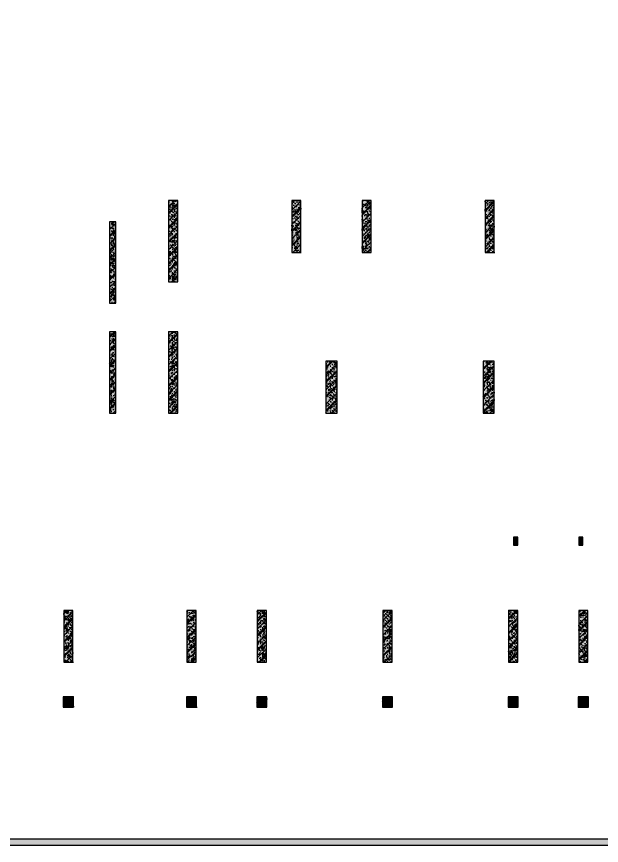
# Model space of a CAD drawing. Header units: millimetres. Extents: x 379264 to 1158416, y -283062 to 356890.
# Drawn here: x 451642 to 480372, y 86217 to 126955 of the extents above; entities that cross this region are included whole.
import ezdxf

# ---------------------------------------------------------------- set-up
doc = ezdxf.new("R2010")
doc.units = ezdxf.units.MM
for name, color, linetype in [('mb_cot ham 2$0$Concrete Hatch', 218, 'Continuous'), ('mb_cot ham 2$0$Concrete Line', 6, 'Continuous'), ('mb_cot ham 2$0$Concrete Solid', 216, 'Continuous')]:
    doc.layers.add(name, color=color, linetype=linetype)
pattern_1 = [(45, (-100, -2300), (-176.7766952966369, 176.7766952966369), []), (45, (-100, -2250), (-353.5533905932737, 353.5533905932738), []), (49.99999999999999, (-100, -2300), (358.6300913003767, -31.37606749129755), [37.5, -412.5]), (355, (-100, -2300), (-69.3756668065, 376.0960668500059), [30, -330]), (100.4514, (-70.11416, -2302.614669999999), (289.2546908570108, 344.7197710304768), [31.870095, -350.571056]), (46.18420000000001, (-100, -2200), (533.6205243128222, -82.75950716450905), [56.25, -618.75]), (96.6356, (-55.53162750000001, -2206.8966535), (467.3313527743517, 487.0589354502209), [47.805144, -525.8565]), (351.1842, (-100, -2200), (467.3309725668136, 487.0593004626623), [45, -495]), (21, (-50, -2225), (298.4535260592309, -201.3094453326694), [37.5, -412.5]), (326.0000000000001, (-50, -2225), (121.6576659607909, 362.5750225234265), [30, -330]), (71.4514, (-25.1288835, -2241.775803), (420.111314290745, 161.2652483549762), [31.870095, -350.571056]), (37.50000000000001, (-100, -2300), (6.079927658645334, 166.4469269156558), [0, -326, 0, -335, 0, -331.25]), (7.499999999999999, (-100, -2300), (131.5347687210743, 197.2058559411801), [0, -191, 0, -318.5, 0, -126.25]), (327.5, (-211.5, -2300), (266.9112180862045, -11.2774358671899), [0, -125, 0, -390, 0, -517.5]), (317.5, (-261.5, -2300), (291.5930846711931, 50.05249116615882), [0, -162.5, 0, -259, 0, -367.5]), (0, (75, -2125), (0, 875), [87.5, -787.5]), (0, (337.5, -1950), (0, 875), [87.5, -787.5]), (0, (162.5, -1600), (0, 875), [87.5, -350, 87.5, -350]), (90, (75, -2125), (-875, 5.35782974626967e-14), [87.5, -787.5]), (90, (162.5, -1600), (-875, 5.35782974626967e-14), [87.5, -787.5]), (90, (425, -1950), (-875, 5.35782974626967e-14), [87.5, -787.5]), (90, (600, -1687.5), (-875, 5.35782974626967e-14), [87.5, -787.5]), (135, (162.5, -2125), (-875.016357447105, 8.881784197001252e-14), [123.76, -1113.7]), (135, (250, -1600), (-875.016357447105, 8.881784197001252e-14), [123.76, -1113.7]), (45, (337.5, -1950), (8.881784197001252e-14, 875.016357447105), [123.76, -247.485, 123.76, -742.455]), (0, (-275, -2300), (87.5, 87.5), [-175, 0])]

# ---------------------------------------------------------------- blocks, each defined once
blk = doc.blocks.new('*U1604')
at = {"layer": 'mb_cot ham 2$0$Concrete Hatch'}
h = blk.add_hatch(dxfattribs=at)
h.set_pattern_fill('CONCRETE', color=256, scale=50, style=0, pattern_type=2)
h.set_pattern_definition([(45, (-250, -3750), (-176.7766952966369, 176.7766952966369), []), (45, (-250, -3700), (-353.5533905932737, 353.5533905932738), []), (49.99999999999999, (-250, -3750), (358.6300913003767, -31.37606749129755), [37.5, -412.5]), (355, (-250, -3750), (-69.3756668065, 376.0960668500059), [30, -330]), (100.4514, (-220.11416, -3752.614669999999), (289.2546908570108, 344.7197710304768), [31.870095, -350.571056]), (46.18420000000001, (-250, -3650), (533.6205243128222, -82.75950716450905), [56.25, -618.75]), (96.6356, (-205.5316275, -3656.8966535), (467.3313527743517, 487.0589354502209), [47.805144, -525.8565]), (351.1842, (-250, -3650), (467.3309725668136, 487.0593004626623), [45, -495]), (21, (-200, -3675), (298.4535260592309, -201.3094453326694), [37.5, -412.5]), (326.0000000000001, (-200, -3675), (121.6576659607909, 362.5750225234265), [30, -330]), (71.4514, (-175.1288835, -3691.775803), (420.111314290745, 161.2652483549762), [31.870095, -350.571056]), (37.50000000000001, (-250, -3750), (6.079927658645334, 166.4469269156558), [0, -326, 0, -335, 0, -331.25]), (7.499999999999999, (-250, -3750), (131.5347687210743, 197.2058559411801), [0, -191, 0, -318.5, 0, -126.25]), (327.5, (-361.5, -3750), (266.9112180862045, -11.2774358671899), [0, -125, 0, -390, 0, -517.5]), (317.5, (-411.5, -3750), (291.5930846711931, 50.05249116615882), [0, -162.5, 0, -259, 0, -367.5]), (0, (-75, -3575), (0, 875), [87.5, -787.5]), (0, (187.5, -3400), (0, 875), [87.5, -787.5]), (0, (12.5, -3050), (0, 875), [87.5, -350, 87.5, -350]), (90, (-75, -3575), (-875, 5.35782974626967e-14), [87.5, -787.5]), (90, (12.5, -3050), (-875, 5.35782974626967e-14), [87.5, -787.5]), (90, (275, -3400), (-875, 5.35782974626967e-14), [87.5, -787.5]), (90, (450, -3137.5), (-875, 5.35782974626967e-14), [87.5, -787.5]), (135, (12.5, -3575), (-875.016357447105, 8.881784197001252e-14), [123.76, -1113.7]), (135, (100, -3050), (-875.016357447105, 8.881784197001252e-14), [123.76, -1113.7]), (45, (187.5, -3400), (8.881784197001252e-14, 875.016357447105), [123.76, -247.485, 123.76, -742.455]), (0, (-425, -3750), (87.5, 87.5), [-175, 0])])
h.paths.add_polyline_path([(-250, 150), (-250, -3850), (50, -3850), (50, 150)])
at = {"layer": 'mb_cot ham 2$0$Concrete Solid'}
blk.add_hatch(color=256, dxfattribs=at).paths.add_polyline_path([(-250, 150), (-250, -3850), (50, -3850), (50, 150)])
at = {"layer": 'mb_cot ham 2$0$Concrete Line'}
blk.add_lwpolyline([(-250, 150), (-250, -3850), (50, -3850), (50, 150)], close=True, dxfattribs=at)
blk = doc.blocks.new('*U1611')
at = {"layer": 'mb_cot ham 2$0$Concrete Hatch'}
h = blk.add_hatch(dxfattribs=at)
h.set_pattern_fill('CONCRETE', color=256, scale=50, style=0, pattern_type=2)
h.set_pattern_definition(pattern_1)
h.paths.add_polyline_path([(-300, 150), (-300, -2400), (250, -2400), (250, 150)])
at = {"layer": 'mb_cot ham 2$0$Concrete Solid'}
blk.add_hatch(color=256, dxfattribs=at).paths.add_polyline_path([(-300, 150), (-300, -2400), (250, -2400), (250, 150)])
at = {"layer": 'mb_cot ham 2$0$Concrete Line'}
blk.add_lwpolyline([(-300, 150), (-300, -2400), (250, -2400), (250, 150)], close=True, dxfattribs=at)
blk = doc.blocks.new('*U1605')
at = {"layer": 'mb_cot ham 2$0$Concrete Hatch'}
h = blk.add_hatch(dxfattribs=at)
h.set_pattern_fill('CONCRETE', color=256, scale=50, style=0, pattern_type=2)
h.set_pattern_definition([(45, (0, -2300), (-176.7766952966369, 176.7766952966369), []), (45, (0, -2250), (-353.5533905932737, 353.5533905932738), []), (49.99999999999999, (0, -2300), (358.6300913003767, -31.37606749129755), [37.5, -412.5]), (355, (0, -2300), (-69.3756668065, 376.0960668500059), [30, -330]), (100.4514, (29.88584, -2302.614669999999), (289.2546908570108, 344.7197710304768), [31.870095, -350.571056]), (46.18420000000001, (0, -2200), (533.6205243128222, -82.75950716450905), [56.25, -618.75]), (96.6356, (44.46837249999999, -2206.8966535), (467.3313527743517, 487.0589354502209), [47.805144, -525.8565]), (351.1842, (0, -2200), (467.3309725668136, 487.0593004626623), [45, -495]), (21, (50, -2225), (298.4535260592309, -201.3094453326694), [37.5, -412.5]), (326.0000000000001, (50, -2225), (121.6576659607909, 362.5750225234265), [30, -330]), (71.4514, (74.8711165, -2241.775803), (420.111314290745, 161.2652483549762), [31.870095, -350.571056]), (37.50000000000001, (0, -2300), (6.079927658645334, 166.4469269156558), [0, -326, 0, -335, 0, -331.25]), (7.499999999999999, (0, -2300), (131.5347687210743, 197.2058559411801), [0, -191, 0, -318.5, 0, -126.25]), (327.5, (-111.5, -2300), (266.9112180862045, -11.2774358671899), [0, -125, 0, -390, 0, -517.5]), (317.5, (-161.5, -2300), (291.5930846711931, 50.05249116615882), [0, -162.5, 0, -259, 0, -367.5]), (0, (175, -2125), (0, 875), [87.5, -787.5]), (0, (437.5, -1950), (0, 875), [87.5, -787.5]), (0, (262.5, -1600), (0, 875), [87.5, -350, 87.5, -350]), (90, (175, -2125), (-875, 5.35782974626967e-14), [87.5, -787.5]), (90, (262.5, -1600), (-875, 5.35782974626967e-14), [87.5, -787.5]), (90, (525, -1950), (-875, 5.35782974626967e-14), [87.5, -787.5]), (90, (700, -1687.5), (-875, 5.35782974626967e-14), [87.5, -787.5]), (135, (262.5, -2125), (-875.016357447105, 8.881784197001252e-14), [123.76, -1113.7]), (135, (350, -1600), (-875.016357447105, 8.881784197001252e-14), [123.76, -1113.7]), (45, (437.5, -1950), (8.881784197001252e-14, 875.016357447105), [123.76, -247.485, 123.76, -742.455]), (0, (-175, -2300), (87.5, 87.5), [-175, 0])])
h.paths.add_polyline_path([(-200, 150), (-200, -2400), (250, -2400), (250, 150)])
at = {"layer": 'mb_cot ham 2$0$Concrete Solid'}
blk.add_hatch(color=256, dxfattribs=at).paths.add_polyline_path([(-200, 150), (-200, -2400), (250, -2400), (250, 150)])
at = {"layer": 'mb_cot ham 2$0$Concrete Line'}
blk.add_lwpolyline([(-200, 150), (-200, -2400), (250, -2400), (250, 150)], close=True, dxfattribs=at)
blk = doc.blocks.new('*U1615')
at = {"layer": 'mb_cot ham 2$0$Concrete Hatch'}
h = blk.add_hatch(dxfattribs=at)
h.set_pattern_fill('CONCRETE', color=256, scale=50, style=0, pattern_type=2)
h.set_pattern_definition([(45, (-199.9999999995343, -2300), (-176.7766952966369, 176.7766952966369), []), (45, (-199.9999999995343, -2250), (-353.5533905932737, 353.5533905932738), []), (49.99999999999999, (-199.9999999995343, -2300), (358.6300913003767, -31.37606749129755), [37.5, -412.5]), (355, (-199.9999999995343, -2300), (-69.3756668065, 376.0960668500059), [30, -330]), (100.4514, (-170.1141599995343, -2302.614669999999), (289.2546908570108, 344.7197710304768), [31.870095, -350.571056]), (46.18420000000001, (-199.9999999995343, -2200), (533.6205243128222, -82.75950716450905), [56.25, -618.75]), (96.6356, (-155.5316274995344, -2206.8966535), (467.3313527743517, 487.0589354502209), [47.805144, -525.8565]), (351.1842, (-199.9999999995343, -2200), (467.3309725668136, 487.0593004626623), [45, -495]), (21, (-149.9999999995343, -2225), (298.4535260592309, -201.3094453326694), [37.5, -412.5]), (326.0000000000001, (-149.9999999995343, -2225), (121.6576659607909, 362.5750225234265), [30, -330]), (71.4514, (-125.1288834995343, -2241.775803), (420.111314290745, 161.2652483549762), [31.870095, -350.571056]), (37.50000000000001, (-199.9999999995343, -2300), (6.079927658645334, 166.4469269156558), [0, -326, 0, -335, 0, -331.25]), (7.499999999999999, (-199.9999999995343, -2300), (131.5347687210743, 197.2058559411801), [0, -191, 0, -318.5, 0, -126.25]), (327.5, (-311.4999999995343, -2300), (266.9112180862045, -11.2774358671899), [0, -125, 0, -390, 0, -517.5]), (317.5, (-361.4999999995343, -2300), (291.5930846711931, 50.05249116615882), [0, -162.5, 0, -259, 0, -367.5]), (0, (-24.99999999953434, -2125), (0, 875), [87.5, -787.5]), (0, (237.5000000004657, -1950), (0, 875), [87.5, -787.5]), (0, (62.50000000046566, -1600), (0, 875), [87.5, -350, 87.5, -350]), (90, (-24.99999999953434, -2125), (-875, 5.35782974626967e-14), [87.5, -787.5]), (90, (62.50000000046566, -1600), (-875, 5.35782974626967e-14), [87.5, -787.5]), (90, (325.0000000004657, -1950), (-875, 5.35782974626967e-14), [87.5, -787.5]), (90, (500.0000000004657, -1687.5), (-875, 5.35782974626967e-14), [87.5, -787.5]), (135, (62.50000000046566, -2125), (-875.016357447105, 8.881784197001252e-14), [123.76, -1113.7]), (135, (150.0000000004657, -1600), (-875.016357447105, 8.881784197001252e-14), [123.76, -1113.7]), (45, (237.5000000004657, -1950), (8.881784197001252e-14, 875.016357447105), [123.76, -247.485, 123.76, -742.455]), (0, (-374.9999999995343, -2300), (87.5, 87.5), [-175, 0])])
h.paths.add_polyline_path([(-300, 150), (-300, -2400), (150.0000000004657, -2400), (150.0000000004657, 150)])
at = {"layer": 'mb_cot ham 2$0$Concrete Solid'}
blk.add_hatch(color=256, dxfattribs=at).paths.add_polyline_path([(-300, 150), (-300, -2400), (150.0000000004657, -2400), (150.0000000004657, 150)])
at = {"layer": 'mb_cot ham 2$0$Concrete Line'}
blk.add_lwpolyline([(-300, 150), (-300, -2400), (150.0000000004657, -2400), (150.0000000004657, 150)], close=True, dxfattribs=at)
blk = doc.blocks.new('*U1644')
at = {"layer": 'mb_cot ham 2$0$Concrete Hatch'}
h = blk.add_hatch(dxfattribs=at)
h.set_pattern_fill('CONCRETE', color=256, scale=50, style=0, pattern_type=2)
h.set_pattern_definition([(45, (100.0000000007276, -3750), (-176.7766952966369, 176.7766952966369), []), (45, (100.0000000007276, -3700), (-353.5533905932737, 353.5533905932738), []), (49.99999999999999, (100.0000000007276, -3750), (358.6300913003767, -31.37606749129755), [37.5, -412.5]), (355, (100.0000000007276, -3750), (-69.3756668065, 376.0960668500059), [30, -330]), (100.4514, (129.8858400007276, -3752.614669999999), (289.2546908570108, 344.7197710304768), [31.870095, -350.571056]), (46.18420000000001, (100.0000000007276, -3650), (533.6205243128222, -82.75950716450905), [56.25, -618.75]), (96.6356, (144.4683725007276, -3656.8966535), (467.3313527743517, 487.0589354502209), [47.805144, -525.8565]), (351.1842, (100.0000000007276, -3650), (467.3309725668136, 487.0593004626623), [45, -495]), (21, (150.0000000007276, -3675), (298.4535260592309, -201.3094453326694), [37.5, -412.5]), (326.0000000000001, (150.0000000007276, -3675), (121.6576659607909, 362.5750225234265), [30, -330]), (71.4514, (174.8711165007276, -3691.775803), (420.111314290745, 161.2652483549762), [31.870095, -350.571056]), (37.50000000000001, (100.0000000007276, -3750), (6.079927658645334, 166.4469269156558), [0, -326, 0, -335, 0, -331.25]), (7.499999999999999, (100.0000000007276, -3750), (131.5347687210743, 197.2058559411801), [0, -191, 0, -318.5, 0, -126.25]), (327.5, (-11.4999999992724, -3750), (266.9112180862045, -11.2774358671899), [0, -125, 0, -390, 0, -517.5]), (317.5, (-61.4999999992724, -3750), (291.5930846711931, 50.05249116615882), [0, -162.5, 0, -259, 0, -367.5]), (0, (275.0000000007276, -3575), (0, 875), [87.5, -787.5]), (0, (537.5000000007276, -3400), (0, 875), [87.5, -787.5]), (0, (362.5000000007276, -3050), (0, 875), [87.5, -350, 87.5, -350]), (90, (275.0000000007276, -3575), (-875, 5.35782974626967e-14), [87.5, -787.5]), (90, (362.5000000007276, -3050), (-875, 5.35782974626967e-14), [87.5, -787.5]), (90, (625.0000000007276, -3400), (-875, 5.35782974626967e-14), [87.5, -787.5]), (90, (800.0000000007276, -3137.5), (-875, 5.35782974626967e-14), [87.5, -787.5]), (135, (362.5000000007276, -3575), (-875.016357447105, 8.881784197001252e-14), [123.76, -1113.7]), (135, (450.0000000007276, -3050), (-875.016357447105, 8.881784197001252e-14), [123.76, -1113.7]), (45, (537.5000000007276, -3400), (8.881784197001252e-14, 875.016357447105), [123.76, -247.485, 123.76, -742.455]), (0, (-74.9999999992724, -3750), (87.5, 87.5), [-175, 0])])
h.paths.add_polyline_path([(-150.0000000000873, 150), (-150.0000000000873, -3850), (300.0000000008149, -3850), (300.0000000008149, 150)])
at = {"layer": 'mb_cot ham 2$0$Concrete Solid'}
blk.add_hatch(color=256, dxfattribs=at).paths.add_polyline_path([(-150.0000000000873, 150), (-150.0000000000873, -3850), (300.0000000008149, -3850), (300.0000000008149, 150)])
at = {"layer": 'mb_cot ham 2$0$Concrete Line'}
blk.add_lwpolyline([(-150.0000000000873, 150), (-150.0000000000873, -3850), (300.0000000008149, -3850), (300.0000000008149, 150)], close=True, dxfattribs=at)
blk = doc.blocks.new('*U1606')
at = {"layer": 'mb_cot ham 2$0$Concrete Hatch'}
h = blk.add_hatch(dxfattribs=at)
h.set_pattern_fill('CONCRETE', color=256, scale=50, style=0, pattern_type=2)
h.set_pattern_definition(pattern_1)
h.paths.add_polyline_path([(-250, 150), (-250, -2400), (200, -2400), (200, 150)])
at = {"layer": 'mb_cot ham 2$0$Concrete Solid'}
blk.add_hatch(color=256, dxfattribs=at).paths.add_polyline_path([(-250, 150), (-250, -2400), (200, -2400), (200, 150)])
at = {"layer": 'mb_cot ham 2$0$Concrete Line'}
blk.add_lwpolyline([(-250, 150), (-250, -2400), (200, -2400), (200, 150)], close=True, dxfattribs=at)
blk = doc.blocks.new('*U1646')
at = {"layer": 'mb_cot ham 2$0$Concrete Hatch'}
h = blk.add_hatch(dxfattribs=at)
h.set_pattern_fill('CONCRETE', color=256, scale=50, style=0, pattern_type=2)
h.set_pattern_definition([(45, (50, -350.0000000012179), (-176.7766952966369, 176.7766952966369), []), (45, (50, -300.0000000012179), (-353.5533905932737, 353.5533905932738), []), (49.99999999999999, (50, -350.0000000012179), (358.6300913003767, -31.37606749129755), [37.5, -412.5]), (355, (50, -350.0000000012179), (-69.3756668065, 376.0960668500059), [30, -330]), (100.4514, (79.88584, -352.6146700012179), (289.2546908570108, 344.7197710304768), [31.870095, -350.571056]), (46.18420000000001, (50, -250.0000000012179), (533.6205243128222, -82.75950716450905), [56.25, -618.75]), (96.6356, (94.4683725, -256.8966535012179), (467.3313527743517, 487.0589354502209), [47.805144, -525.8565]), (351.1842, (50, -250.0000000012179), (467.3309725668136, 487.0593004626623), [45, -495]), (21, (100, -275.0000000012179), (298.4535260592309, -201.3094453326694), [37.5, -412.5]), (326.0000000000001, (100, -275.0000000012179), (121.6576659607909, 362.5750225234265), [30, -330]), (71.4514, (124.8711165, -291.7758030012179), (420.111314290745, 161.2652483549762), [31.870095, -350.571056]), (37.50000000000001, (50, -350.0000000012179), (6.079927658645334, 166.4469269156558), [0, -326, 0, -335, 0, -331.25]), (7.499999999999999, (50, -350.0000000012179), (131.5347687210743, 197.2058559411801), [0, -191, 0, -318.5, 0, -126.25]), (327.5, (-61.5, -350.0000000012179), (266.9112180862045, -11.2774358671899), [0, -125, 0, -390, 0, -517.5]), (317.5, (-111.5, -350.0000000012179), (291.5930846711931, 50.05249116615882), [0, -162.5, 0, -259, 0, -367.5]), (0, (225, -175.0000000012179), (0, 875), [87.5, -787.5]), (0, (487.5, -1.217870249092812e-09), (0, 875), [87.5, -787.5]), (0, (312.5, 349.9999999987821), (0, 875), [87.5, -350, 87.5, -350]), (90, (225, -175.0000000012179), (-875, 5.35782974626967e-14), [87.5, -787.5]), (90, (312.5, 349.9999999987821), (-875, 5.35782974626967e-14), [87.5, -787.5]), (90, (575, -1.217870249092812e-09), (-875, 5.35782974626967e-14), [87.5, -787.5]), (90, (750, 262.4999999987821), (-875, 5.35782974626967e-14), [87.5, -787.5]), (135, (312.5, -175.0000000012179), (-875.016357447105, 8.881784197001252e-14), [123.76, -1113.7]), (135, (400, 349.9999999987821), (-875.016357447105, 8.881784197001252e-14), [123.76, -1113.7]), (45, (487.5, -1.217870249092812e-09), (8.881784197001252e-14, 875.016357447105), [123.76, -247.485, 123.76, -742.455]), (0, (-125, -350.0000000012179), (87.5, 87.5), [-175, 0])])
h.paths.add_polyline_path([(-50, 50), (-50, -350.0000000012179), (150, -350.000000001218), (150, 50)])
at = {"layer": 'mb_cot ham 2$0$Concrete Solid'}
blk.add_hatch(color=256, dxfattribs=at).paths.add_polyline_path([(-50, 50), (-50, -350.0000000012179), (150, -350.000000001218), (150, 50)])
at = {"layer": 'mb_cot ham 2$0$Concrete Line'}
blk.add_lwpolyline([(-50, 50), (-50, -350.0000000012179), (150, -350.000000001218), (150, 50)], close=True, dxfattribs=at)
blk = doc.blocks.new('*U1647')
at = {"layer": 'mb_cot ham 2$0$Concrete Hatch'}
h = blk.add_hatch(dxfattribs=at)
h.set_pattern_fill('CONCRETE', color=256, scale=50, style=0, pattern_type=2)
h.set_pattern_definition([(45, (-150, -149.9999999999998), (-176.7766952966369, 176.7766952966369), []), (45, (-150, -99.99999999999983), (-353.5533905932737, 353.5533905932738), []), (49.99999999999999, (-150, -149.9999999999998), (358.6300913003767, -31.37606749129755), [37.5, -412.5]), (355, (-150, -149.9999999999998), (-69.3756668065, 376.0960668500059), [30, -330]), (100.4514, (-120.11416, -152.6146699999998), (289.2546908570108, 344.7197710304768), [31.870095, -350.571056]), (46.18420000000001, (-150, -49.99999999999983), (533.6205243128222, -82.75950716450905), [56.25, -618.75]), (96.6356, (-105.5316275, -56.89665349999984), (467.3313527743517, 487.0589354502209), [47.805144, -525.8565]), (351.1842, (-150, -49.99999999999983), (467.3309725668136, 487.0593004626623), [45, -495]), (21, (-100, -74.99999999999983), (298.4535260592309, -201.3094453326694), [37.5, -412.5]), (326.0000000000001, (-100, -74.99999999999983), (121.6576659607909, 362.5750225234265), [30, -330]), (71.4514, (-75.1288835, -91.77580299999983), (420.111314290745, 161.2652483549762), [31.870095, -350.571056]), (37.50000000000001, (-150, -149.9999999999998), (6.079927658645334, 166.4469269156558), [0, -326, 0, -335, 0, -331.25]), (7.499999999999999, (-150, -149.9999999999998), (131.5347687210743, 197.2058559411801), [0, -191, 0, -318.5, 0, -126.25]), (327.5, (-261.5, -149.9999999999998), (266.9112180862045, -11.2774358671899), [0, -125, 0, -390, 0, -517.5]), (317.5, (-311.5, -149.9999999999998), (291.5930846711931, 50.05249116615882), [0, -162.5, 0, -259, 0, -367.5]), (0, (25, 25.00000000000017), (0, 875), [87.5, -787.5]), (0, (287.5, 200.0000000000002), (0, 875), [87.5, -787.5]), (0, (112.5, 550.0000000000002), (0, 875), [87.5, -350, 87.5, -350]), (90, (25, 25.00000000000017), (-875, 5.35782974626967e-14), [87.5, -787.5]), (90, (112.5, 550.0000000000002), (-875, 5.35782974626967e-14), [87.5, -787.5]), (90, (375, 200.0000000000002), (-875, 5.35782974626967e-14), [87.5, -787.5]), (90, (550, 462.5000000000002), (-875, 5.35782974626967e-14), [87.5, -787.5]), (135, (112.5, 25.00000000000017), (-875.016357447105, 8.881784197001252e-14), [123.76, -1113.7]), (135, (200, 550.0000000000002), (-875.016357447105, 8.881784197001252e-14), [123.76, -1113.7]), (45, (287.5, 200.0000000000002), (8.881784197001252e-14, 875.016357447105), [123.76, -247.485, 123.76, -742.455]), (0, (-325, -149.9999999999998), (87.5, 87.5), [-175, 0])])
h.paths.add_polyline_path([(-300, 200), (-300, -299.9999999999998), (200, -299.9999999999999), (200, 200)])
at = {"layer": 'mb_cot ham 2$0$Concrete Solid'}
blk.add_hatch(color=256, dxfattribs=at).paths.add_polyline_path([(-300, 200), (-300, -299.9999999999998), (200, -299.9999999999999), (200, 200)])
at = {"layer": 'mb_cot ham 2$0$Concrete Line'}
blk.add_lwpolyline([(-300, 200), (-300, -299.9999999999998), (200, -299.9999999999999), (200, 200)], close=True, dxfattribs=at)

msp = doc.modelspace()

# ---------------------------------------------------------------- hatches: boundary and pattern name
at = {"layer": 'mb_cot ham 2$0$Concrete Hatch'}
h = msp.add_hatch(dxfattribs=at)
h.set_pattern_fill('BTCT', color=256, scale=100, style=0, pattern_type=2)
h.set_pattern_definition([(45, (404461.1062444114, 95217.43306572805), (-176.7766952966369, 176.7766952966369), []), (45, (404461.1062444114, 95327.43306572805), (-176.7766952966369, 176.7766952966369), []), (49.99999999999999, (404461.1062444114, 95217.43306572805), (717.2601826007534, -62.75213498259511), [75, -825]), (355, (404461.1062444114, 95217.43306572805), (-138.751333613, 752.1921337000118), [60, -660]), (100.4514, (404520.8779244114, 95212.20372572805), (578.5093817140216, 689.4395420609536), [63.74019000000001, -701.142112]), (46.18420000000002, (404461.1062444114, 95417.43306572805), (1067.241048625644, -165.5190143290181), [112.5, -1237.5]), (96.6356, (404550.0429894114, 95403.63975872805), (934.6627055487033, 974.1178709004417), [95.610288, -1051.713]), (351.1842, (404461.1062444114, 95417.43306572805), (934.6619451336272, 974.1186009253246), [90, -990]), (21, (404561.1062444114, 95367.43306572805), (596.9070521184617, -402.6188906653388), [75, -825]), (326.0000000000001, (404561.1062444114, 95367.43306572805), (243.3153319215817, 725.150045046853), [60, -660]), (71.4514, (404610.8484774114, 95333.88145972806), (840.22262858149, 322.5304967099524), [63.74019000000001, -701.142112]), (37.50000000000001, (404461.1062444114, 95217.43306572805), (12.15985531729067, 332.8938538313115), [0, -652, 0, -670, 0, -662.5]), (7.499999999999999, (404461.1062444114, 95217.43306572805), (263.0695374421486, 394.4117118823602), [0, -382, 0, -637, 0, -252.5]), (327.5, (404238.1062444114, 95217.43306572805), (533.822436172409, -22.55487173437976), [0, -250, 0, -780, 0, -1035]), (317.5, (404138.1062444114, 95217.43306572805), (583.1861693423863, 100.1049823323177), [0, -325, 0, -518, 0, -735]), (0, (404811.1062444114, 95567.43306572805), (0, 1750), [175, -1575]), (0, (405336.1062444114, 95917.43306572805), (0, 1750), [175, -1575]), (0, (404986.1062444114, 96617.43306572805), (0, 1750), [175, -700, 175, -700]), (90, (404811.1062444114, 95567.43306572805), (-1750, 1.071565949253934e-13), [175, -1575]), (90, (404986.1062444114, 96617.43306572805), (-1750, 1.071565949253934e-13), [175, -1575]), (90, (405511.1062444114, 95917.43306572805), (-1750, 1.071565949253934e-13), [175, -1575]), (90, (405861.1062444114, 96442.43306572805), (-1750, 1.071565949253934e-13), [175, -1575]), (135, (404986.1062444114, 95567.43306572805), (-1750.03271489421, 1.77635683940025e-13), [247.52, -2227.4]), (135, (405161.1062444114, 96617.43306572805), (-1750.03271489421, 1.77635683940025e-13), [247.52, -2227.4]), (45, (405336.1062444114, 95917.43306572805), (0, 1750.03271489421), [247.52, -494.97, 247.52, -1484.91]), (0, (404111.1062444114, 95217.43306572805), (175, 175), [-350, 0])])
h.paths.add_polyline_path([(510211.106244654, 89303.79867552417), (507895.8391907061, 86517.43306714878), (437111.1062444113, 86517.43306572782), (437111.1062444113, 179567.4330657281), (404461.1062444114, 179567.4330657281), (404461.1062444114, 180967.4330657281), (393861.1062444114, 180967.4330657281), (393861.1062444114, 258317.4330657281), (503994.8312905692, 258317.4330657281), (510211.106244654, 253327.8437337284), (510211.106244654, 222639.3033585841), (510211.1062445029, 222558.4043139775)], flags=16)
h.paths.add_polyline_path([(504100.339122829, 258617.4330657281), (393561.1062444114, 258617.4330657281), (393561.1062444114, 180667.4330657281), (404161.1062444114, 180667.4330657281), (404161.1062444114, 179267.4330657281), (436811.1062444113, 179267.4330657281), (436811.1062444113, 86217.43306572782), (508036.611793662, 86217.43306572782), (510511.106244654, 89195.42483760708), (510511.106244654, 253471.7315841722)])
at = {"layer": 'mb_cot ham 2$0$Concrete Solid'}
h = msp.add_hatch(color=256, dxfattribs=at)
h.paths.add_polyline_path([(510211.106244654, 89303.79867552417), (507895.8391907061, 86517.43306714878), (437111.1062444113, 86517.43306572782), (437111.1062444113, 179567.4330657281), (404461.1062444114, 179567.4330657281), (404461.1062444114, 180967.4330657281), (393861.1062444114, 180967.4330657281), (393861.1062444114, 258317.4330657281), (503994.8312905692, 258317.4330657281), (510211.106244654, 253327.8437337284)], flags=16)
h.paths.add_polyline_path([(504100.339122829, 258617.4330657281), (393561.1062444114, 258617.4330657281), (393561.1062444114, 180667.4330657281), (404161.1062444114, 180667.4330657281), (404161.1062444114, 179267.4330657281), (436811.1062444113, 179267.4330657281), (436811.1062444113, 86217.43306572782), (508036.611793662, 86217.43306572782), (510511.106244654, 89195.42483760708), (510511.106244654, 253471.7315841722)])

# ---------------------------------------------------------------- linework, layer by layer
at = {"layer": 'mb_cot ham 2$0$Concrete Line'}
for points in [[(436811.1062444113, 179267.4330657281), (404161.1062444114, 179267.4330657281), (404161.1062444114, 180667.4330657281), (393561.1062444114, 180667.4330657281), (393561.1062444114, 258617.4330657281), (504100.339122829, 258617.4330657281), (510511.106244654, 253471.7315841722), (510511.106244654, 89195.42483760708), (508036.611793662, 86217.43306572782), (436811.1062444113, 86217.43306572782)], [(437111.1062444113, 179567.4330657281), (404461.1062444114, 179567.4330657281), (404461.1062444114, 180967.4330657281), (393861.1062444114, 180967.4330657281), (393861.1062444114, 258317.4330657281), (503994.8312905692, 258317.4330657281), (510211.106244654, 253327.8437337283), (510211.106244654, 89303.79867552419), (507895.8391895253, 86517.43306572782), (437111.1062444113, 86517.43306572782)]]:
    msp.add_lwpolyline(points, close=True, dxfattribs=at)

# ---------------------------------------------------------------- block references
for name, p in [('*U1646', (476111.1062444113, 101317.4330657271)), ('*U1646', (479311.1062444113, 101317.4330657271)), ('*U1647', (454236.1062444117, 93317.43306572386)), ('*U1647', (460286.1062444114, 93317.43306572794)), ('*U1647', (463736.1062444117, 93317.43306573026)), ('*U1647', (469911.1064116529, 93317.43306573445)), ('*U1647', (476086.1062444114, 93317.43306573862)), ('*U1647', (479536.1062444117, 93317.43306572794))]:
    msp.add_blockref(name, p)
for name, p in [('*U1644', (459261.1062444114, 117767.4330657281)), ('*U1605', (465361.1062444114, 117767.4330657278)), ('*U1615', (468911.1062444114, 117767.4330657278)), ('*U1605', (474861.1062444114, 117767.4330657278)), ('*U1604', (456461.1062444114, 116717.4330657278)), ('*U1604', (456461.1062444114, 111317.4330654637)), ('*U1644', (459261.1062444105, 111317.433065464)), ('*U1611', (467137.1062437552, 109867.4331925085)), ('*U1611', (474861.1062444114, 109867.4330657278)), ('*U1615', (454261.1062444114, 97617.43306572782)), ('*U1605', (460211.1062444114, 97617.43306572782)), ('*U1615', (463761.1062444114, 97617.43306572782)), ('*U1606', (469886.1064116529, 97617.43281889573)), ('*U1605', (476011.1062444114, 97617.43306572782)), ('*U1615', (479561.1062444114, 97617.43306572782))]:
    msp.add_blockref(name, p, dxfattribs=at)

doc.saveas('drawing.dxf')
